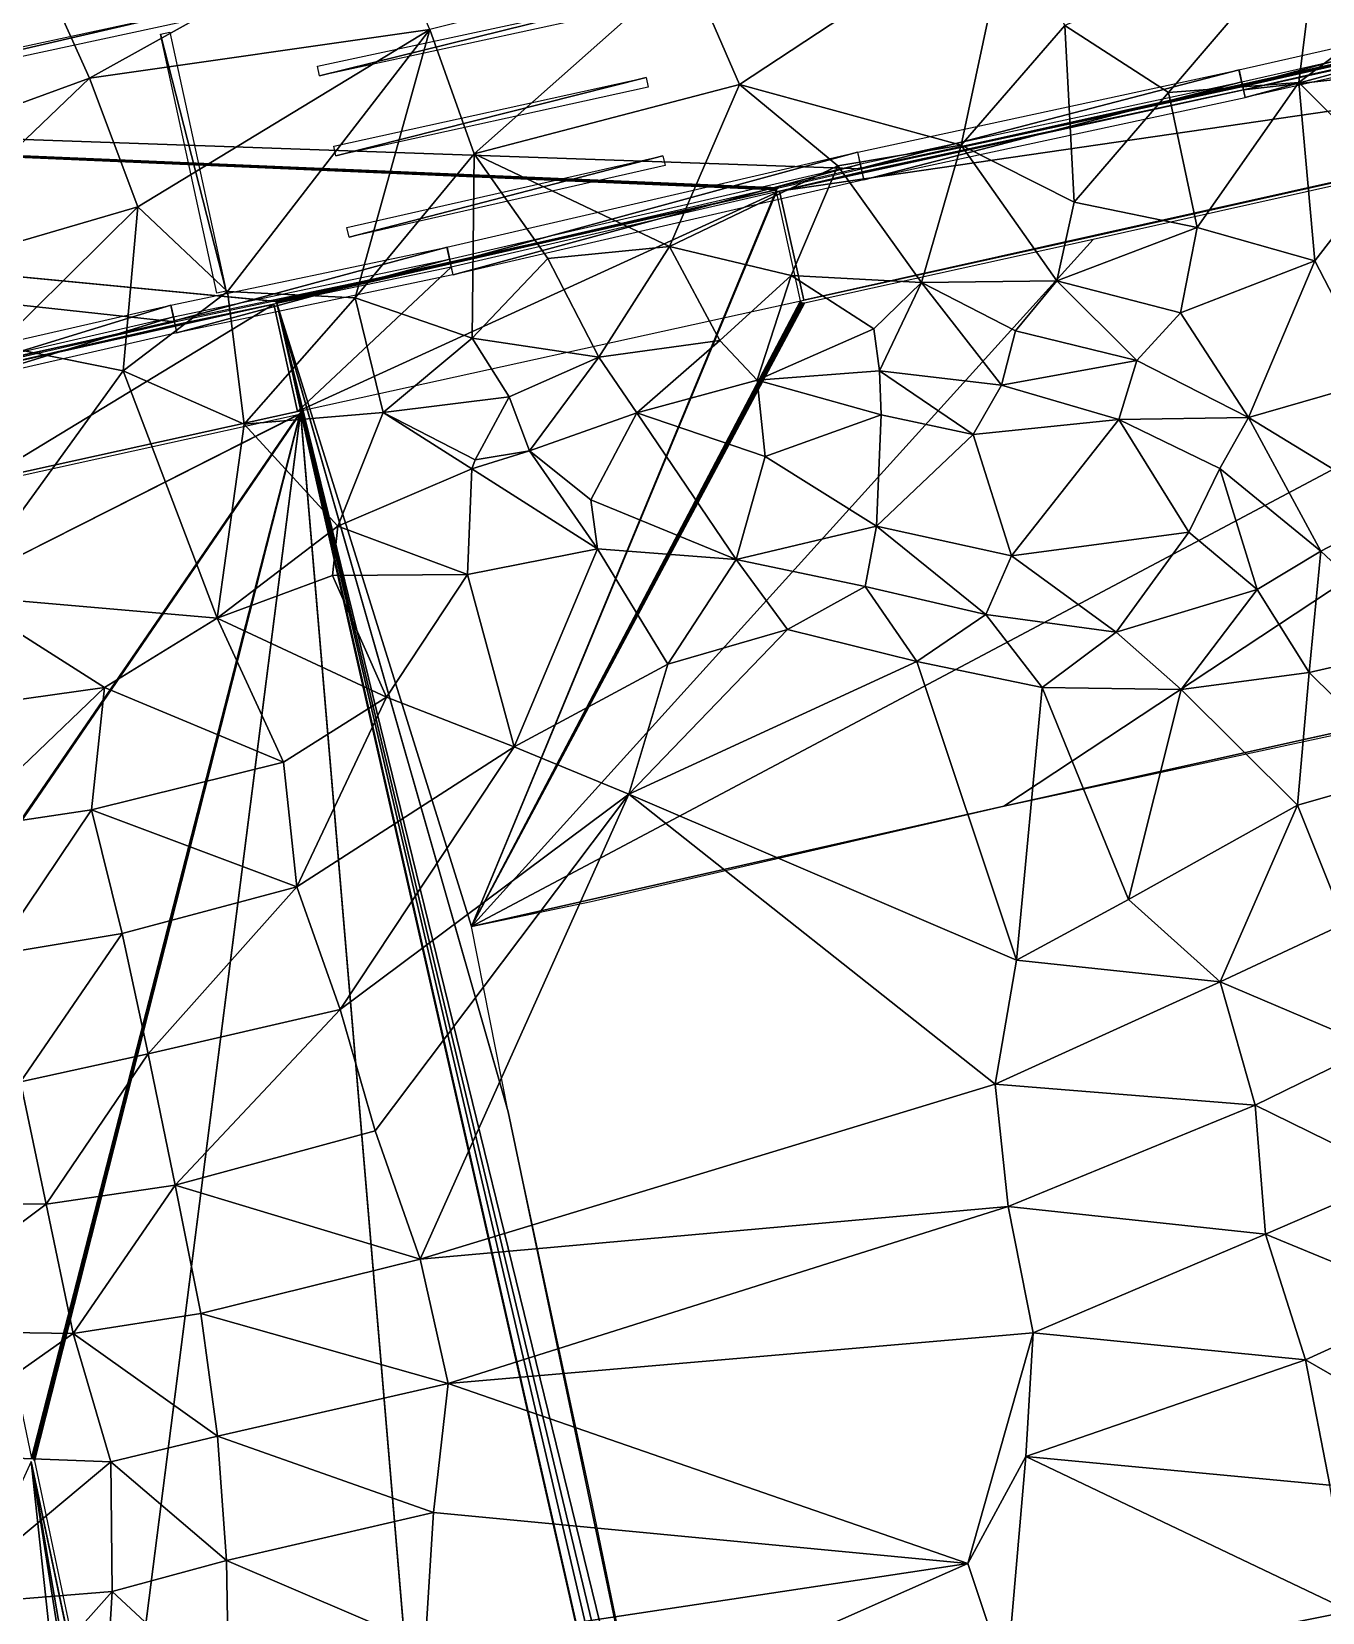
# Model space of a CAD drawing. Header units: metres. Extents: x -113 to 180, y -133 to 86.
# Drawn here: x 62.01 to 77.9, y 13.91 to 33.37 of the extents above; entities that cross this region are included whole.
import ezdxf

# ---------------------------------------------------------------- set-up
doc = ezdxf.new("R2010")
doc.units = ezdxf.units.M
for name, color, linetype, true_color in [('ACERA', 7, 'Continuous', 0xb9b3a6), ('ASFALTO', 7, 'Continuous', 0x4a4b4e), ('BORDILLO', 7, 'Continuous', 0xcfcac0), ('MARCA_VIAL', 7, 'Continuous', 0xe8e6e0), ('PODOTACTIL', 7, 'Continuous', 0xc7bda4), ('TERRENO', 7, 'Continuous', 0x9a9179)]:
    doc.layers.add(name, color=color, linetype=linetype, true_color=true_color)

msp = doc.modelspace()

# ---------------------------------------------------------------- linework, layer by layer
at = {"layer": 'ACERA'}
for points in [[(89.225, 35.364, 72.967), (85.934, 34.687, 73.16), (76.929, 32.656, 73.734)], [(89.225, 35.364, 72.967), (76.929, 32.656, 73.734), (89.4, 34.059, 73.035)], [(85.934, 34.687, 73.16), (81.741, 33.751, 73.442), (76.929, 32.656, 73.734)], [(71.22, 31.409, 73.997), (71.516, 30.067, 74.223), (89.4, 34.059, 73.035)], [(76.929, 32.656, 73.734), (71.22, 31.409, 73.997), (89.4, 34.059, 73.035)], [(71.516, 30.067, 74.223), (75.07, 30.85, 74.004), (89.4, 34.059, 73.035)], [(75.07, 30.85, 73.874), (89.4, 34.059, 72.905), (89.4, 34.059, 73.035)], [(75.07, 30.85, 73.874), (89.4, 34.059, 73.035), (75.07, 30.85, 74.004)], [(81.741, 33.751, 73.312), (76.929, 32.656, 73.604), (76.929, 32.656, 73.734)], [(81.741, 33.751, 73.312), (76.929, 32.656, 73.734), (81.741, 33.751, 73.442)], [(76.929, 32.656, 73.734), (72.235, 31.644, 73.946), (71.22, 31.409, 73.997)], [(76.929, 32.656, 73.604), (72.235, 31.644, 73.816), (72.235, 31.644, 73.946)], [(76.929, 32.656, 73.604), (72.235, 31.644, 73.946), (76.929, 32.656, 73.734)], [(72.235, 31.644, 73.816), (71.22, 31.409, 73.867), (71.22, 31.409, 73.997)], [(72.235, 31.644, 73.816), (71.22, 31.409, 73.997), (72.235, 31.644, 73.946)], [(71.22, 31.409, 73.867), (71.516, 30.067, 74.093), (71.516, 30.067, 74.223)], [(71.22, 31.409, 73.867), (71.516, 30.067, 74.223), (71.22, 31.409, 73.997)], [(71.516, 30.067, 74.093), (75.07, 30.85, 73.874), (75.07, 30.85, 74.004)], [(71.516, 30.067, 74.093), (75.07, 30.85, 74.004), (71.516, 30.067, 74.223)], [(64.993, 30.014, 74.346), (63.78, 29.76, 74.423), (61.107, 29.148, 74.58)], [(61.413, 27.839, 74.637), (64.993, 30.014, 74.346), (61.107, 29.148, 74.58)], [(61.413, 27.839, 74.637), (65.284, 28.693, 74.516), (64.993, 30.014, 74.346)], [(64.993, 30.014, 74.216), (63.78, 29.76, 74.293), (63.78, 29.76, 74.423)], [(64.993, 30.014, 74.216), (63.78, 29.76, 74.423), (64.993, 30.014, 74.346)], [(65.284, 28.693, 74.386), (64.993, 30.014, 74.216), (64.993, 30.014, 74.346)], [(65.284, 28.693, 74.386), (64.993, 30.014, 74.346), (65.284, 28.693, 74.516)], [(63.78, 29.76, 74.293), (61.107, 29.148, 74.45), (61.107, 29.148, 74.58)], [(63.78, 29.76, 74.293), (61.107, 29.148, 74.58), (63.78, 29.76, 74.423)], [(61.413, 27.839, 74.507), (65.284, 28.693, 74.386), (65.284, 28.693, 74.516)], [(61.413, 27.839, 74.507), (65.284, 28.693, 74.516), (61.413, 27.839, 74.637)], [(62.008, 15.765, 74.73), (61.064, 13.699, 74.73), (63.473, 2.128, 74.53)], [(69.346, -19.282, 73.589), (63.023, 10.961, 74.73), (62.008, 15.765, 74.73)], [(68.085, -19.581, 73.69), (69.346, -19.282, 73.589), (62.008, 15.765, 74.73)], [(66.065, -10.069, 74.134), (68.085, -19.581, 73.69), (62.008, 15.765, 74.73)], [(62.008, 15.765, 74.73), (63.473, 2.128, 74.53), (66.065, -10.069, 74.134)], [(63.023, 10.961, 74.6), (62.008, 15.765, 74.6), (62.008, 15.765, 74.73)], [(63.023, 10.961, 74.6), (62.008, 15.765, 74.73), (63.023, 10.961, 74.73)]]:
    msp.add_3dface(points, dxfattribs=at)
at = {"layer": 'ASFALTO'}
for points in [[(100.197, 36.151, 72.159), (34.175, 33.022, 75.879), (34.173, 33.018, 75.879)], [(100.197, 36.151, 72.159), (34.173, 33.018, 75.879), (89.221, 35.404, 72.846)], [(100.197, 36.151, 72.159), (51.745, 34.647, 74.812), (34.175, 33.041, 75.879)], [(100.197, 36.151, 72.159), (34.175, 33.041, 75.879), (34.176, 33.037, 75.879)], [(100.197, 36.151, 72.159), (34.176, 33.03, 75.879), (34.175, 33.026, 75.879)], [(100.197, 36.151, 72.159), (34.175, 33.026, 75.879), (34.175, 33.022, 75.879)], [(100.197, 36.151, 72.159), (34.176, 33.037, 75.879), (34.176, 33.034, 75.879)], [(100.197, 36.151, 72.159), (34.176, 33.034, 75.879), (34.176, 33.03, 75.879)], [(34.173, 33.018, 75.879), (89.217, 35.403, 72.846), (89.221, 35.404, 72.846)], [(34.173, 33.018, 75.879), (88.87, 35.335, 72.876), (89.217, 35.403, 72.846)], [(34.173, 33.018, 75.879), (85.926, 34.726, 73.038), (88.869, 35.335, 72.876)], [(34.173, 33.018, 75.879), (88.869, 35.335, 72.876), (88.87, 35.335, 72.876)], [(34.173, 33.018, 75.879), (72.226, 31.683, 73.823), (85.926, 34.726, 73.038)], [(34.173, 33.018, 75.879), (85.926, 34.726, 73.038), (85.926, 34.726, 73.038)], [(72.226, 31.683, 73.823), (81.732, 33.79, 73.321), (85.926, 34.726, 73.038)], [(67.426, 22.351, 74.212), (73.981, 23.836, 74.212), (89.387, 34.015, 72.917)], [(67.426, 22.351, 74.212), (89.387, 34.015, 72.917), (75.079, 30.811, 73.893)], [(73.981, 23.836, 74.212), (85.624, 26.421, 72.812), (89.387, 34.015, 72.917)], [(72.226, 31.683, 73.823), (76.92, 32.695, 73.612), (81.732, 33.79, 73.321)], [(72.226, 31.683, 73.823), (81.732, 33.79, 73.321), (81.732, 33.79, 73.321)], [(34.173, 33.018, 75.879), (48.234, 26.397, 75.125), (63.771, 29.799, 74.302)], [(34.173, 33.018, 75.879), (63.771, 29.799, 74.302), (64.984, 30.054, 74.223)], [(34.173, 33.018, 75.879), (64.984, 30.054, 74.223), (64.988, 30.054, 74.223)], [(34.173, 33.018, 75.879), (64.988, 30.054, 74.223), (64.992, 30.054, 74.223)], [(34.173, 33.018, 75.879), (64.992, 30.054, 74.223), (64.996, 30.054, 74.223)], [(34.173, 33.018, 75.879), (64.996, 30.054, 74.223), (71.183, 31.423, 73.88)], [(34.173, 33.018, 75.879), (71.183, 31.423, 73.88), (71.185, 31.427, 73.88)], [(34.173, 33.018, 75.879), (71.185, 31.427, 73.88), (71.187, 31.43, 73.879)], [(34.173, 33.018, 75.879), (71.187, 31.43, 73.879), (71.189, 31.433, 73.879)], [(34.173, 33.018, 75.879), (71.189, 31.433, 73.879), (71.191, 31.436, 73.879)], [(34.173, 33.018, 75.879), (71.191, 31.436, 73.879), (71.194, 31.439, 73.878)], [(34.173, 33.018, 75.879), (71.194, 31.439, 73.878), (71.197, 31.441, 73.878)], [(34.173, 33.018, 75.879), (71.197, 31.441, 73.878), (71.2, 31.444, 73.877)], [(34.173, 33.018, 75.879), (71.2, 31.444, 73.877), (71.204, 31.445, 73.877)], [(34.173, 33.018, 75.879), (71.204, 31.445, 73.877), (71.208, 31.447, 73.877)], [(34.173, 33.018, 75.879), (71.208, 31.447, 73.877), (71.211, 31.448, 73.876)], [(34.173, 33.018, 75.879), (71.211, 31.448, 73.876), (72.226, 31.683, 73.823)], [(34.173, 33.018, 75.879), (72.226, 31.683, 73.823), (72.226, 31.683, 73.823)], [(64.996, 30.054, 74.223), (65, 30.054, 74.223), (71.183, 31.423, 73.88)], [(65, 30.054, 74.223), (65.004, 30.053, 74.223), (71.183, 31.423, 73.88)], [(65.004, 30.053, 74.223), (65.007, 30.052, 74.223), (71.183, 31.423, 73.88)], [(65.007, 30.052, 74.223), (65.011, 30.05, 74.223), (71.183, 31.423, 73.88)], [(65.011, 30.05, 74.223), (65.014, 30.048, 74.224), (71.183, 31.423, 73.88)], [(65.014, 30.048, 74.224), (65.017, 30.046, 74.224), (71.183, 31.423, 73.88)], [(65.017, 30.046, 74.224), (65.02, 30.043, 74.224), (71.183, 31.423, 73.88)], [(65.02, 30.043, 74.224), (65.023, 30.04, 74.225), (71.183, 31.423, 73.88)], [(65.023, 30.04, 74.225), (65.025, 30.037, 74.225), (71.183, 31.423, 73.88)], [(65.025, 30.037, 74.225), (65.027, 30.034, 74.225), (71.183, 31.423, 73.88)], [(65.027, 30.034, 74.225), (65.029, 30.03, 74.226), (71.183, 31.423, 73.88)], [(65.029, 30.03, 74.226), (65.031, 30.027, 74.226), (71.183, 31.423, 73.88)], [(65.031, 30.027, 74.226), (67.426, 22.351, 74.212), (71.183, 31.423, 73.88)], [(67.426, 22.351, 74.212), (71.182, 31.419, 73.88), (71.183, 31.423, 73.88)], [(67.426, 22.351, 74.212), (71.181, 31.416, 73.881), (71.182, 31.419, 73.88)], [(67.426, 22.351, 74.212), (71.18, 31.412, 73.881), (71.181, 31.416, 73.881)], [(67.426, 22.351, 74.212), (71.18, 31.408, 73.881), (71.18, 31.412, 73.881)], [(67.426, 22.351, 74.212), (71.181, 31.404, 73.882), (71.18, 31.408, 73.881)], [(67.426, 22.351, 74.212), (71.181, 31.4, 73.882), (71.181, 31.404, 73.882)], [(67.426, 22.351, 74.212), (71.477, 30.058, 74.108), (71.181, 31.4, 73.882)], [(67.426, 22.351, 74.212), (75.079, 30.811, 73.893), (75.079, 30.811, 73.893)], [(67.426, 22.351, 74.212), (75.079, 30.811, 73.893), (71.525, 30.028, 74.117)], [(65.031, 30.027, 74.226), (65.032, 30.023, 74.227), (67.88, 20.069, 74.212)], [(65.031, 30.027, 74.226), (67.88, 20.069, 74.212), (67.426, 22.351, 74.212)], [(65.032, 30.023, 74.227), (65.323, 28.701, 74.397), (75.686, -16.961, 72.997)], [(65.032, 30.023, 74.227), (75.686, -16.961, 72.997), (72.558, -2.192, 74.012)], [(65.032, 30.023, 74.227), (72.558, -2.192, 74.012), (71.301, 3.777, 74.3)], [(65.032, 30.023, 74.227), (71.301, 3.777, 74.3), (70.338, 8.353, 74.212)], [(65.032, 30.023, 74.227), (70.338, 8.353, 74.212), (67.88, 20.069, 74.212)], [(67.426, 22.351, 74.212), (71.478, 30.054, 74.109), (71.477, 30.058, 74.108)], [(67.426, 22.351, 74.212), (71.48, 30.051, 74.11), (71.478, 30.054, 74.109)], [(67.426, 22.351, 74.212), (71.481, 30.047, 74.111), (71.48, 30.051, 74.11)], [(67.426, 22.351, 74.212), (71.483, 30.044, 74.112), (71.481, 30.047, 74.111)], [(67.426, 22.351, 74.212), (71.486, 30.041, 74.113), (71.483, 30.044, 74.112)], [(67.426, 22.351, 74.212), (71.489, 30.038, 74.114), (71.486, 30.041, 74.113)], [(67.426, 22.351, 74.212), (71.491, 30.035, 74.115), (71.489, 30.038, 74.114)], [(67.426, 22.351, 74.212), (71.495, 30.033, 74.116), (71.491, 30.035, 74.115)], [(67.426, 22.351, 74.212), (71.498, 30.031, 74.116), (71.495, 30.033, 74.116)], [(67.426, 22.351, 74.212), (71.502, 30.029, 74.117), (71.498, 30.031, 74.116)], [(67.426, 22.351, 74.212), (71.505, 30.028, 74.117), (71.502, 30.029, 74.117)], [(67.426, 22.351, 74.212), (71.525, 30.028, 74.117), (71.521, 30.027, 74.117)], [(67.426, 22.351, 74.212), (71.509, 30.027, 74.117), (71.505, 30.028, 74.117)], [(67.426, 22.351, 74.212), (71.521, 30.027, 74.117), (71.517, 30.027, 74.117)], [(67.426, 22.351, 74.212), (71.517, 30.027, 74.117), (71.513, 30.027, 74.117)], [(67.426, 22.351, 74.212), (71.513, 30.027, 74.117), (71.509, 30.027, 74.117)], [(48.234, 26.397, 75.125), (61.099, 29.187, 74.459), (63.771, 29.799, 74.302)], [(48.234, 26.397, 75.125), (63.771, 29.799, 74.302), (63.771, 29.799, 74.302)], [(65.303, 28.658, 74.403), (65.3, 28.656, 74.403), (59.901, 25.928, 74.612)], [(65.303, 28.658, 74.403), (59.901, 25.928, 74.612), (60.733, 21.993, 74.612)], [(65.3, 28.656, 74.403), (65.296, 28.655, 74.403), (59.901, 25.928, 74.612)], [(65.296, 28.655, 74.403), (65.292, 28.654, 74.404), (59.901, 25.928, 74.612)], [(65.292, 28.654, 74.404), (61.435, 27.803, 74.521), (59.901, 25.928, 74.612)], [(65.318, 28.671, 74.401), (60.729, 21.966, 74.612), (60.727, 21.962, 74.612)], [(65.318, 28.671, 74.401), (60.727, 21.962, 74.612), (62.011, 15.805, 74.612)], [(65.318, 28.671, 74.401), (60.731, 21.969, 74.612), (60.729, 21.966, 74.612)], [(65.318, 28.671, 74.401), (60.732, 21.973, 74.612), (60.731, 21.969, 74.612)], [(65.318, 28.671, 74.401), (60.733, 21.977, 74.612), (60.732, 21.973, 74.612)], [(65.318, 28.671, 74.401), (65.315, 28.668, 74.402), (60.733, 21.993, 74.612)], [(65.318, 28.671, 74.401), (60.733, 21.993, 74.612), (60.733, 21.989, 74.612)], [(65.318, 28.671, 74.401), (60.733, 21.989, 74.612), (60.734, 21.985, 74.612)], [(65.318, 28.671, 74.401), (60.734, 21.981, 74.612), (60.733, 21.977, 74.612)], [(65.315, 28.668, 74.402), (65.313, 28.665, 74.402), (60.733, 21.993, 74.612)], [(65.313, 28.665, 74.402), (65.31, 28.662, 74.403), (60.733, 21.993, 74.612)], [(65.31, 28.662, 74.403), (65.307, 28.66, 74.403), (60.733, 21.993, 74.612)], [(65.307, 28.66, 74.403), (65.303, 28.658, 74.403), (60.733, 21.993, 74.612)], [(65.318, 28.671, 74.401), (60.734, 21.985, 74.612), (60.734, 21.981, 74.612)], [(65.322, 28.682, 74.4), (65.321, 28.678, 74.4), (62.011, 15.805, 74.612)], [(65.322, 28.682, 74.4), (62.011, 15.805, 74.612), (62.015, 15.805, 74.612)], [(65.321, 28.678, 74.4), (65.32, 28.675, 74.401), (62.011, 15.805, 74.612)], [(65.32, 28.675, 74.401), (65.318, 28.671, 74.401), (62.011, 15.805, 74.612)], [(65.322, 28.682, 74.4), (62.015, 15.805, 74.612), (62.019, 15.804, 74.612)], [(65.322, 28.682, 74.4), (62.019, 15.804, 74.612), (62.023, 15.803, 74.612)], [(65.322, 28.682, 74.4), (62.023, 15.803, 74.612), (62.026, 15.801, 74.612)], [(65.322, 28.682, 74.4), (62.026, 15.801, 74.612), (62.03, 15.799, 74.612)], [(65.322, 28.682, 74.4), (62.03, 15.799, 74.612), (62.033, 15.797, 74.612)], [(65.322, 28.682, 74.4), (62.033, 15.797, 74.612), (62.036, 15.794, 74.612)], [(65.322, 28.682, 74.4), (62.036, 15.794, 74.612), (62.039, 15.791, 74.612)], [(65.322, 28.682, 74.4), (62.039, 15.791, 74.612), (62.041, 15.788, 74.612)], [(65.322, 28.682, 74.4), (62.041, 15.788, 74.612), (62.043, 15.785, 74.612)], [(65.322, 28.682, 74.4), (62.043, 15.785, 74.612), (62.045, 15.781, 74.612)], [(65.322, 28.682, 74.4), (62.045, 15.781, 74.612), (62.046, 15.778, 74.612)], [(65.322, 28.682, 74.4), (62.046, 15.778, 74.612), (62.047, 15.774, 74.612)], [(65.322, 28.682, 74.4), (62.047, 15.774, 74.612), (63.063, 10.969, 74.612)], [(65.323, 28.686, 74.399), (65.322, 28.682, 74.4), (63.063, 10.969, 74.612)], [(65.323, 28.686, 74.399), (63.063, 10.969, 74.612), (63.063, 10.969, 74.612)], [(65.323, 28.686, 74.399), (63.063, 10.969, 74.612), (69.386, -19.274, 73.468)], [(65.323, 28.701, 74.397), (65.324, 28.697, 74.398), (75.686, -16.961, 72.997)], [(65.324, 28.69, 74.399), (65.323, 28.686, 74.399), (69.386, -19.274, 73.468)], [(65.324, 28.697, 74.398), (65.324, 28.694, 74.398), (69.386, -19.274, 73.468)], [(65.324, 28.697, 74.398), (69.386, -19.274, 73.468), (69.386, -19.278, 73.468)], [(65.324, 28.697, 74.398), (69.386, -19.278, 73.468), (75.686, -16.961, 72.997)], [(65.324, 28.694, 74.398), (65.324, 28.69, 74.399), (69.386, -19.274, 73.468)], [(73.981, 23.836, 74.212), (83.499, 25.947, 72.812), (85.624, 26.421, 72.812)], [(73.981, 23.836, 74.212), (78.66, 24.846, 73.869), (83.499, 25.947, 72.812)], [(67.426, 22.351, 74.212), (68.902, 22.66, 74.212), (73.981, 23.836, 74.212)], [(70.338, 8.353, 74.212), (68.892, 15.348, 74.212), (67.88, 20.069, 74.212)], [(62.467, 6.711, 74.435), (60.642, 15.473, 74.612), (53.582, 13.906, 74.617)], [(62.467, 6.711, 74.435), (61.024, 13.691, 74.612), (60.642, 15.473, 74.612)]]:
    msp.add_3dface(points, dxfattribs=at)
at = {"layer": 'BORDILLO'}
for points in [[(76.919, 32.705, 73.739), (76.874, 32.9, 73.719), (81.686, 33.995, 73.436)], [(76.919, 32.705, 73.739), (81.686, 33.995, 73.436), (81.73, 33.8, 73.449)], [(76.951, 32.559, 73.756), (76.907, 32.754, 73.734), (81.718, 33.849, 73.445)], [(76.951, 32.559, 73.756), (81.718, 33.849, 73.445), (81.763, 33.653, 73.458)], [(72.223, 31.692, 73.949), (72.181, 31.888, 73.94), (76.875, 32.9, 73.719)], [(72.223, 31.692, 73.949), (76.875, 32.9, 73.719), (76.918, 32.705, 73.739)], [(72.256, 31.546, 73.968), (72.214, 31.742, 73.943), (76.908, 32.754, 73.734)], [(72.256, 31.546, 73.968), (76.908, 32.754, 73.734), (76.95, 32.558, 73.756)], [(67.169, 30.522, 74.267), (67.124, 30.716, 74.251), (72.18, 31.888, 73.94)], [(67.201, 30.375, 74.279), (67.156, 30.57, 74.263), (72.212, 31.741, 73.943)], [(67.169, 30.522, 74.267), (72.18, 31.888, 73.94), (72.225, 31.693, 73.949)], [(67.201, 30.375, 74.279), (72.212, 31.741, 73.943), (72.257, 31.546, 73.968)], [(63.768, 29.809, 74.43), (63.727, 30.005, 74.415), (67.126, 30.717, 74.251)], [(63.8, 29.662, 74.442), (63.759, 29.858, 74.426), (67.158, 30.57, 74.263)], [(63.768, 29.809, 74.43), (67.126, 30.717, 74.251), (67.167, 30.521, 74.267)], [(63.8, 29.662, 74.442), (67.158, 30.57, 74.263), (67.199, 30.375, 74.279)], [(61.094, 29.196, 74.586), (61.05, 29.391, 74.572), (63.725, 30.004, 74.416)], [(61.094, 29.196, 74.586), (63.725, 30.004, 74.416), (63.77, 29.809, 74.429)], [(61.13, 29.051, 74.597), (61.085, 29.246, 74.582), (63.757, 29.858, 74.426)], [(61.13, 29.051, 74.597), (63.757, 29.858, 74.426), (63.802, 29.663, 74.441)]]:
    msp.add_3dface(points, dxfattribs=at)
at = {"layer": 'MARCA_VIAL'}
for points in [[(65.557, 32.829, 74.091), (65.532, 32.946, 74.09), (69.395, 33.781, 73.868)], [(65.557, 32.829, 74.091), (69.395, 33.781, 73.868), (69.421, 33.663, 73.869)], [(56.496, 31.902, 74.534), (56.471, 32.019, 74.531), (63.838, 33.604, 74.154)], [(56.496, 31.902, 74.534), (63.838, 33.604, 74.154), (63.863, 33.487, 74.155)], [(63.599, 33.34, 74.17), (63.716, 33.365, 74.164), (64.409, 30.177, 74.221)], [(63.599, 33.34, 74.17), (64.409, 30.177, 74.221), (64.292, 30.152, 74.233)], [(65.758, 31.843, 74.116), (65.732, 31.96, 74.112), (69.576, 32.806, 73.881)], [(65.758, 31.843, 74.116), (69.576, 32.806, 73.881), (69.602, 32.689, 73.883)], [(69.784, 31.842, 73.93), (65.922, 30.842, 74.176), (65.895, 30.959, 74.169)], [(69.784, 31.842, 73.93), (69.81, 31.725, 73.939), (65.922, 30.842, 74.176)], [(58.587, 14.675, 74.62), (58.704, 14.7, 74.62), (66.353, -21.399, 73.666)], [(58.587, 14.675, 74.62), (66.353, -21.399, 73.666), (66.235, -21.424, 73.675)]]:
    msp.add_3dface(points, dxfattribs=at)
at = {"layer": 'PODOTACTIL'}
for points in [[(65.284, 28.693, 74.531), (71.516, 30.067, 74.238), (71.22, 31.409, 74.012)], [(71.22, 31.409, 74.012), (67.179, 30.473, 74.276), (65.284, 28.693, 74.531)], [(67.179, 30.473, 74.276), (64.993, 30.014, 74.361), (65.284, 28.693, 74.531)]]:
    msp.add_3dface(points, dxfattribs=at)
at = {"layer": 'TERRENO'}
for points in [[(70.084, 34.198, 73.8), (70.727, 32.719, 73.8), (74.085, 34.935, 73.6)], [(70.727, 32.719, 73.8), (73.453, 31.972, 73.8), (74.085, 34.935, 73.6)], [(74.085, 34.935, 73.6), (73.453, 31.972, 73.8), (74.73, 33.447, 73.6)], [(62.726, 32.797, 74.2), (66.303, 34.79, 74), (62.071, 34.26, 74.2)], [(62.726, 32.797, 74.2), (66.913, 33.397, 74), (66.303, 34.79, 74)], [(77.865, 34.799, 73.4), (74.73, 33.447, 73.6), (76.006, 32.62, 73.6)], [(77.61, 32.747, 73.6), (77.865, 34.799, 73.4), (76.006, 32.62, 73.6)], [(77.61, 32.747, 73.6), (78.419, 33.354, 73.4), (77.865, 34.799, 73.4)], [(78.419, 33.354, 73.4), (79.917, 33.447, 73.4), (77.865, 34.799, 73.4)], [(57.912, 34.346, 74.4), (58.289, 32.79, 74.4), (62.071, 34.26, 74.2)], [(58.289, 32.79, 74.4), (59.12, 31.48, 74.4), (62.071, 34.26, 74.2)], [(59.12, 31.48, 74.4), (62.726, 32.797, 74.2), (62.071, 34.26, 74.2)], [(70.084, 34.198, 73.8), (66.913, 33.397, 74), (67.459, 31.865, 74)], [(70.727, 32.719, 73.8), (70.084, 34.198, 73.8), (67.459, 31.865, 74)], [(66.913, 33.397, 74), (62.726, 32.797, 74.2), (63.322, 31.214, 74.2)], [(64.425, 30.171, 74.2), (66.913, 33.397, 74), (63.322, 31.214, 74.2)], [(66.913, 33.397, 74), (64.425, 30.171, 74.2), (65.995, 30.095, 74.2)], [(67.459, 31.865, 74), (66.913, 33.397, 74), (65.995, 30.095, 74.2)], [(73.453, 31.972, 73.8), (74.845, 31.27, 73.8), (74.73, 33.447, 73.6)], [(74.73, 33.447, 73.6), (74.845, 31.27, 73.8), (76.006, 32.62, 73.6)], [(78.419, 33.354, 73.4), (77.61, 32.747, 73.6), (78.676, 31.673, 73.6)], [(60.078, 30.265, 74.4), (62.726, 32.797, 74.2), (59.12, 31.48, 74.4)], [(62.726, 32.797, 74.2), (60.078, 30.265, 74.4), (63.322, 31.214, 74.2)], [(69.864, 30.725, 74), (70.727, 32.719, 73.8), (67.459, 31.865, 74)], [(71.938, 31.721, 73.8), (70.727, 32.719, 73.8), (69.864, 30.725, 74)], [(70.727, 32.719, 73.8), (71.938, 31.721, 73.8), (73.453, 31.972, 73.8)], [(76.358, 30.96, 73.8), (77.61, 32.747, 73.6), (76.006, 32.62, 73.6)], [(76.358, 30.96, 73.8), (77.808, 30.549, 73.8), (77.61, 32.747, 73.6)], [(77.61, 32.747, 73.6), (77.808, 30.549, 73.8), (78.676, 31.673, 73.6)], [(74.845, 31.27, 73.8), (76.358, 30.96, 73.8), (76.006, 32.62, 73.6)], [(71.938, 31.721, 73.8), (72.965, 30.283, 74), (73.453, 31.972, 73.8)], [(73.453, 31.972, 73.8), (72.965, 30.283, 74), (74.631, 30.303, 74)], [(74.845, 31.27, 73.8), (73.453, 31.972, 73.8), (74.631, 30.303, 74)], [(67.437, 29.598, 74.2), (67.459, 31.865, 74), (65.995, 30.095, 74.2)], [(68.366, 30.577, 74), (67.459, 31.865, 74), (67.437, 29.598, 74.2)], [(68.366, 30.577, 74), (69.864, 30.725, 74), (67.459, 31.865, 74)], [(71.938, 31.721, 73.8), (69.864, 30.725, 74), (71.363, 30.369, 74)], [(72.965, 30.283, 74), (71.938, 31.721, 73.8), (71.363, 30.369, 74)], [(77.808, 30.549, 73.8), (78.571, 29.075, 73.8), (78.676, 31.673, 73.6)], [(60.078, 30.265, 74.4), (61.594, 29.508, 74.4), (63.322, 31.214, 74.2)], [(61.594, 29.508, 74.4), (63.138, 29.195, 74.4), (63.322, 31.214, 74.2)], [(63.138, 29.195, 74.4), (64.425, 30.171, 74.2), (63.322, 31.214, 74.2)], [(76.358, 30.96, 73.8), (74.845, 31.27, 73.8), (74.631, 30.303, 74)], [(76.154, 29.909, 74), (76.358, 30.96, 73.8), (74.631, 30.303, 74)], [(77.808, 30.549, 73.8), (76.358, 30.96, 73.8), (76.154, 29.909, 74)], [(68.996, 29.365, 74.2), (68.366, 30.577, 74), (67.437, 29.598, 74.2)], [(69.864, 30.725, 74), (68.366, 30.577, 74), (68.996, 29.365, 74.2)], [(70.486, 29.567, 74.2), (69.864, 30.725, 74), (68.996, 29.365, 74.2)], [(69.864, 30.725, 74), (70.486, 29.567, 74.2), (71.363, 30.369, 74)], [(70.486, 29.567, 74.2), (70.945, 29.079, 74.4), (71.363, 30.369, 74)], [(70.945, 29.079, 74.4), (72.38, 29.713, 74.2), (71.363, 30.369, 74)], [(72.38, 29.713, 74.2), (72.965, 30.283, 74), (71.363, 30.369, 74)], [(77.808, 30.549, 73.8), (76.154, 29.909, 74), (76.992, 28.619, 74)], [(78.571, 29.075, 73.8), (77.808, 30.549, 73.8), (76.992, 28.619, 74)], [(64.425, 30.171, 74.2), (63.138, 29.195, 74.4), (64.63, 28.537, 74.4)], [(64.425, 30.171, 74.2), (64.63, 28.537, 74.4), (65.995, 30.095, 74.2)], [(72.449, 29.195, 74.4), (72.965, 30.283, 74), (72.38, 29.713, 74.2)], [(72.965, 30.283, 74), (72.449, 29.195, 74.4), (73.952, 29.019, 74.4)], [(72.965, 30.283, 74), (74.124, 29.686, 74.2), (74.631, 30.303, 74)], [(74.124, 29.686, 74.2), (72.965, 30.283, 74), (73.952, 29.019, 74.4)], [(74.124, 29.686, 74.2), (75.617, 29.321, 74.2), (74.631, 30.303, 74)], [(75.617, 29.321, 74.2), (76.154, 29.909, 74), (74.631, 30.303, 74)], [(64.63, 28.537, 74.4), (66.342, 28.681, 74.4), (65.995, 30.095, 74.2)], [(66.342, 28.681, 74.4), (67.437, 29.598, 74.2), (65.995, 30.095, 74.2)], [(76.154, 29.909, 74), (75.617, 29.321, 74.2), (76.992, 28.619, 74)], [(66.342, 28.681, 74.4), (67.89, 28.874, 74.4), (67.437, 29.598, 74.2)], [(67.89, 28.874, 74.4), (68.996, 29.365, 74.2), (67.437, 29.598, 74.2)], [(70.945, 29.079, 74.4), (72.449, 29.195, 74.4), (72.38, 29.713, 74.2)], [(75.617, 29.321, 74.2), (74.124, 29.686, 74.2), (73.952, 29.019, 74.4)], [(61.132, 26.426, 74.6), (63.138, 29.195, 74.4), (61.594, 29.508, 74.4)], [(69.464, 28.676, 74.4), (70.486, 29.567, 74.2), (68.996, 29.365, 74.2)], [(70.486, 29.567, 74.2), (69.464, 28.676, 74.4), (70.945, 29.079, 74.4)], [(67.89, 28.874, 74.4), (68.143, 28.209, 74.8), (68.996, 29.365, 74.2)], [(68.143, 28.209, 74.8), (69.464, 28.676, 74.4), (68.996, 29.365, 74.2)], [(75.617, 29.321, 74.2), (73.952, 29.019, 74.4), (75.396, 28.595, 74.4)], [(76.992, 28.619, 74), (75.617, 29.321, 74.2), (75.396, 28.595, 74.4)], [(63.138, 29.195, 74.4), (61.132, 26.426, 74.6), (64.298, 26.149, 74.4)], [(64.63, 28.537, 74.4), (63.138, 29.195, 74.4), (64.298, 26.149, 74.4)], [(70.945, 29.079, 74.4), (69.464, 28.676, 74.4), (71.04, 28.139, 74.6)], [(72.449, 29.195, 74.4), (70.945, 29.079, 74.4), (72.47, 28.654, 74.6)], [(70.945, 29.079, 74.4), (71.04, 28.139, 74.6), (72.47, 28.654, 74.6)], [(72.449, 29.195, 74.4), (73.603, 28.41, 74.6), (73.952, 29.019, 74.4)], [(73.603, 28.41, 74.6), (72.449, 29.195, 74.4), (72.47, 28.654, 74.6)], [(73.952, 29.019, 74.4), (73.603, 28.41, 74.6), (75.396, 28.595, 74.4)], [(78.854, 27.483, 73.8), (78.571, 29.075, 73.8), (76.992, 28.619, 74)], [(67.89, 28.874, 74.4), (66.342, 28.681, 74.4), (67.472, 28.099, 74.6)], [(68.143, 28.209, 74.8), (67.89, 28.874, 74.4), (67.472, 28.099, 74.6)], [(65.784, 27.284, 74.6), (66.342, 28.681, 74.4), (64.63, 28.537, 74.4)], [(67.432, 27.987, 74.6), (66.342, 28.681, 74.4), (65.784, 27.284, 74.6)], [(66.342, 28.681, 74.4), (67.432, 27.987, 74.6), (67.472, 28.099, 74.6)], [(69.464, 28.676, 74.4), (68.143, 28.209, 74.8), (68.895, 27.607, 74.6)], [(70.684, 26.872, 74.4), (69.464, 28.676, 74.4), (68.895, 27.607, 74.6)], [(71.04, 28.139, 74.6), (69.464, 28.676, 74.4), (70.684, 26.872, 74.4)], [(71.04, 28.139, 74.6), (72.413, 27.282, 74.6), (72.47, 28.654, 74.6)], [(72.413, 27.282, 74.6), (73.603, 28.41, 74.6), (72.47, 28.654, 74.6)], [(76.639, 27.992, 74.2), (76.992, 28.619, 74), (75.396, 28.595, 74.4)], [(76.639, 27.992, 74.2), (77.882, 26.976, 74), (76.992, 28.619, 74)], [(77.882, 26.976, 74), (78.854, 27.483, 73.8), (76.992, 28.619, 74)], [(65.784, 27.284, 74.6), (64.63, 28.537, 74.4), (64.298, 26.149, 74.4)], [(73.603, 28.41, 74.6), (74.073, 26.919, 74.6), (75.396, 28.595, 74.4)], [(74.073, 26.919, 74.6), (76.257, 27.208, 74.4), (75.396, 28.595, 74.4)], [(76.257, 27.208, 74.4), (76.639, 27.992, 74.2), (75.396, 28.595, 74.4)], [(73.603, 28.41, 74.6), (72.413, 27.282, 74.6), (74.073, 26.919, 74.6)], [(67.432, 27.987, 74.6), (68.143, 28.209, 74.8), (67.472, 28.099, 74.6)], [(68.978, 27.002, 74.4), (68.143, 28.209, 74.8), (67.432, 27.987, 74.6)], [(68.143, 28.209, 74.8), (68.978, 27.002, 74.4), (68.895, 27.607, 74.6)], [(71.04, 28.139, 74.6), (70.684, 26.872, 74.4), (72.413, 27.282, 74.6)], [(67.432, 27.987, 74.6), (65.784, 27.284, 74.6), (67.378, 26.689, 74.4)], [(68.978, 27.002, 74.4), (67.432, 27.987, 74.6), (67.378, 26.689, 74.4)], [(76.639, 27.992, 74.2), (76.257, 27.208, 74.4), (77.098, 26.502, 74.2)], [(76.639, 27.992, 74.2), (77.098, 26.502, 74.2), (77.882, 26.976, 74)], [(68.978, 27.002, 74.4), (70.684, 26.872, 74.4), (68.895, 27.607, 74.6)], [(78.854, 27.483, 73.8), (77.882, 26.976, 74), (79.138, 25.802, 73.8)], [(65.718, 26.675, 74.4), (65.784, 27.284, 74.6), (64.298, 26.149, 74.4)], [(65.784, 27.284, 74.6), (65.718, 26.675, 74.4), (67.378, 26.689, 74.4)], [(70.684, 26.872, 74.4), (72.273, 26.539, 74.4), (72.413, 27.282, 74.6)], [(72.273, 26.539, 74.4), (73.76, 26.196, 74.4), (72.413, 27.282, 74.6)], [(72.413, 27.282, 74.6), (73.76, 26.196, 74.4), (74.073, 26.919, 74.6)], [(76.257, 27.208, 74.4), (74.073, 26.919, 74.6), (75.364, 25.976, 74.4)], [(76.257, 27.208, 74.4), (75.364, 25.976, 74.4), (77.098, 26.502, 74.2)], [(68.978, 27.002, 74.4), (67.378, 26.689, 74.4), (67.951, 24.567, 74.2)], [(69.844, 25.583, 74.2), (68.978, 27.002, 74.4), (67.951, 24.567, 74.2)], [(70.684, 26.872, 74.4), (68.978, 27.002, 74.4), (69.844, 25.583, 74.2)], [(71.318, 26.008, 74.2), (70.684, 26.872, 74.4), (69.844, 25.583, 74.2)], [(72.273, 26.539, 74.4), (70.684, 26.872, 74.4), (71.318, 26.008, 74.2)], [(74.073, 26.919, 74.6), (73.76, 26.196, 74.4), (75.364, 25.976, 74.4)], [(77.098, 26.502, 74.2), (77.739, 25.48, 74), (77.882, 26.976, 74)], [(77.882, 26.976, 74), (77.739, 25.48, 74), (79.138, 25.802, 73.8)], [(66.381, 25.178, 74.2), (65.718, 26.675, 74.4), (64.298, 26.149, 74.4)], [(65.718, 26.675, 74.4), (66.381, 25.178, 74.2), (67.378, 26.689, 74.4)], [(67.378, 26.689, 74.4), (66.381, 25.178, 74.2), (67.951, 24.567, 74.2)], [(72.273, 26.539, 74.4), (71.318, 26.008, 74.2), (72.91, 25.615, 74.2)], [(73.76, 26.196, 74.4), (72.273, 26.539, 74.4), (72.91, 25.615, 74.2)], [(77.098, 26.502, 74.2), (75.364, 25.976, 74.4), (76.161, 25.273, 74.2)], [(77.739, 25.48, 74), (77.098, 26.502, 74.2), (76.161, 25.273, 74.2)], [(61.132, 26.426, 74.6), (60.344, 24.934, 74.6), (62.909, 25.295, 74.4)], [(61.132, 26.426, 74.6), (62.909, 25.295, 74.4), (64.298, 26.149, 74.4)], [(62.909, 25.295, 74.4), (65.113, 24.375, 74.2), (64.298, 26.149, 74.4)], [(65.113, 24.375, 74.2), (66.381, 25.178, 74.2), (64.298, 26.149, 74.4)], [(74.45, 25.297, 74.2), (73.76, 26.196, 74.4), (72.91, 25.615, 74.2)], [(75.364, 25.976, 74.4), (73.76, 26.196, 74.4), (74.45, 25.297, 74.2)], [(71.318, 26.008, 74.2), (69.364, 23.983, 74.2), (72.91, 25.615, 74.2)], [(71.318, 26.008, 74.2), (69.844, 25.583, 74.2), (69.364, 23.983, 74.2)], [(75.364, 25.976, 74.4), (74.45, 25.297, 74.2), (76.161, 25.273, 74.2)], [(77.739, 25.48, 74), (78.989, 24.247, 73.8), (79.138, 25.802, 73.8)], [(69.364, 23.983, 74.2), (69.844, 25.583, 74.2), (67.951, 24.567, 74.2)], [(69.364, 23.983, 74.2), (74.135, 21.94, 74.2), (72.91, 25.615, 74.2)], [(74.135, 21.94, 74.2), (74.45, 25.297, 74.2), (72.91, 25.615, 74.2)], [(77.594, 23.848, 74), (77.739, 25.48, 74), (76.161, 25.273, 74.2)], [(77.594, 23.848, 74), (78.989, 24.247, 73.8), (77.739, 25.48, 74)], [(60.344, 24.934, 74.6), (61.076, 23.54, 74.6), (62.909, 25.295, 74.4)], [(61.076, 23.54, 74.6), (62.749, 23.789, 74.4), (62.909, 25.295, 74.4)], [(62.909, 25.295, 74.4), (62.749, 23.789, 74.4), (65.113, 24.375, 74.2)], [(66.381, 25.178, 74.2), (65.113, 24.375, 74.2), (65.276, 22.843, 74.2)], [(66.381, 25.178, 74.2), (65.276, 22.843, 74.2), (67.951, 24.567, 74.2)], [(75.512, 22.685, 74.2), (74.45, 25.297, 74.2), (74.135, 21.94, 74.2)], [(74.45, 25.297, 74.2), (75.512, 22.685, 74.2), (76.161, 25.273, 74.2)], [(75.512, 22.685, 74.2), (77.594, 23.848, 74), (76.161, 25.273, 74.2)], [(65.276, 22.843, 74.2), (65.809, 21.329, 74.2), (67.951, 24.567, 74.2)], [(65.809, 21.329, 74.2), (69.364, 23.983, 74.2), (67.951, 24.567, 74.2)], [(65.113, 24.375, 74.2), (62.749, 23.789, 74.4), (65.276, 22.843, 74.2)], [(78.177, 22.389, 74), (78.989, 24.247, 73.8), (77.594, 23.848, 74)], [(65.809, 21.329, 74.2), (66.243, 19.838, 74.2), (69.364, 23.983, 74.2)], [(69.364, 23.983, 74.2), (66.243, 19.838, 74.2), (66.794, 18.256, 74.2)], [(73.871, 20.412, 74.2), (69.364, 23.983, 74.2), (66.794, 18.256, 74.2)], [(74.135, 21.94, 74.2), (69.364, 23.983, 74.2), (73.871, 20.412, 74.2)], [(61.076, 23.54, 74.6), (61.548, 22.005, 74.6), (62.749, 23.789, 74.4)], [(62.749, 23.789, 74.4), (61.548, 22.005, 74.6), (63.129, 22.267, 74.4)], [(62.749, 23.789, 74.4), (63.129, 22.267, 74.4), (65.276, 22.843, 74.2)], [(77.594, 23.848, 74), (75.512, 22.685, 74.2), (76.641, 21.672, 74.2)], [(78.177, 22.389, 74), (77.594, 23.848, 74), (76.641, 21.672, 74.2)], [(63.129, 22.267, 74.4), (63.447, 20.786, 74.4), (65.276, 22.843, 74.2)], [(63.447, 20.786, 74.4), (65.809, 21.329, 74.2), (65.276, 22.843, 74.2)], [(76.641, 21.672, 74.2), (75.512, 22.685, 74.2), (74.135, 21.94, 74.2)], [(78.177, 22.389, 74), (76.641, 21.672, 74.2), (78.535, 20.866, 74)], [(61.548, 22.005, 74.6), (61.878, 20.441, 74.6), (63.129, 22.267, 74.4)], [(61.878, 20.441, 74.6), (63.447, 20.786, 74.4), (63.129, 22.267, 74.4)], [(76.641, 21.672, 74.2), (74.135, 21.94, 74.2), (73.871, 20.412, 74.2)], [(77.073, 20.152, 74.2), (76.641, 21.672, 74.2), (73.871, 20.412, 74.2)], [(76.641, 21.672, 74.2), (77.073, 20.152, 74.2), (78.535, 20.866, 74)], [(63.447, 20.786, 74.4), (63.78, 19.167, 74.4), (65.809, 21.329, 74.2)], [(63.78, 19.167, 74.4), (66.243, 19.838, 74.2), (65.809, 21.329, 74.2)], [(77.073, 20.152, 74.2), (78.853, 19.277, 74), (78.535, 20.866, 74)], [(61.878, 20.441, 74.6), (62.193, 18.935, 74.6), (63.447, 20.786, 74.4)], [(62.193, 18.935, 74.6), (63.78, 19.167, 74.4), (63.447, 20.786, 74.4)], [(62.193, 18.935, 74.6), (61.878, 20.441, 74.6), (59.767, 18.963, 74.6)], [(74.033, 18.905, 74.2), (73.871, 20.412, 74.2), (66.794, 18.256, 74.2)], [(74.033, 18.905, 74.2), (77.073, 20.152, 74.2), (73.871, 20.412, 74.2)], [(77.2, 18.564, 74.2), (77.073, 20.152, 74.2), (74.033, 18.905, 74.2)], [(77.073, 20.152, 74.2), (77.2, 18.564, 74.2), (78.853, 19.277, 74)], [(66.243, 19.838, 74.2), (63.78, 19.167, 74.4), (66.794, 18.256, 74.2)], [(77.2, 18.564, 74.2), (79.239, 17.722, 74), (78.853, 19.277, 74)], [(63.78, 19.167, 74.4), (62.193, 18.935, 74.6), (62.523, 17.342, 74.6)], [(63.78, 19.167, 74.4), (62.523, 17.342, 74.6), (64.097, 17.588, 74.4)], [(63.78, 19.167, 74.4), (64.097, 17.588, 74.4), (66.794, 18.256, 74.2)], [(60.118, 17.378, 74.6), (62.193, 18.935, 74.6), (59.767, 18.963, 74.6)], [(62.193, 18.935, 74.6), (60.118, 17.378, 74.6), (62.523, 17.342, 74.6)], [(67.139, 16.726, 74.2), (74.033, 18.905, 74.2), (66.794, 18.256, 74.2)], [(67.139, 16.726, 74.2), (74.342, 17.348, 74.2), (74.033, 18.905, 74.2)], [(74.342, 17.348, 74.2), (77.2, 18.564, 74.2), (74.033, 18.905, 74.2)], [(77.693, 17.016, 74.2), (77.2, 18.564, 74.2), (74.342, 17.348, 74.2)], [(77.693, 17.016, 74.2), (79.239, 17.722, 74), (77.2, 18.564, 74.2)], [(64.097, 17.588, 74.4), (67.139, 16.726, 74.2), (66.794, 18.256, 74.2)], [(77.693, 17.016, 74.2), (79.667, 15.882, 74), (79.239, 17.722, 74)], [(62.523, 17.342, 74.6), (64.301, 16.079, 74.4), (64.097, 17.588, 74.4)], [(64.301, 16.079, 74.4), (67.139, 16.726, 74.2), (64.097, 17.588, 74.4)], [(60.118, 17.378, 74.6), (60.423, 15.858, 74.6), (62.523, 17.342, 74.6)], [(62.523, 17.342, 74.6), (60.423, 15.858, 74.6), (62.987, 15.762, 74.6)], [(64.301, 16.079, 74.4), (62.523, 17.342, 74.6), (62.987, 15.762, 74.6)], [(74.342, 17.348, 74.2), (67.139, 16.726, 74.2), (73.536, 14.508, 74.2)], [(74.252, 15.829, 74.2), (74.342, 17.348, 74.2), (73.536, 14.508, 74.2)], [(74.252, 15.829, 74.2), (77.693, 17.016, 74.2), (74.342, 17.348, 74.2)], [(77.693, 17.016, 74.2), (74.252, 15.829, 74.2), (77.993, 15.476, 74.2)], [(79.667, 15.882, 74), (77.693, 17.016, 74.2), (77.993, 15.476, 74.2)], [(67.139, 16.726, 74.2), (64.301, 16.079, 74.4), (66.961, 15.139, 74.2)], [(67.139, 16.726, 74.2), (66.961, 15.139, 74.2), (73.536, 14.508, 74.2)], [(64.411, 14.547, 74.4), (64.301, 16.079, 74.4), (62.987, 15.762, 74.6)], [(64.301, 16.079, 74.4), (64.411, 14.547, 74.4), (66.961, 15.139, 74.2)], [(60.423, 15.858, 74.6), (60.87, 13.991, 74.6), (62.987, 15.762, 74.6)], [(74.013, 13.075, 74.2), (74.252, 15.829, 74.2), (73.536, 14.508, 74.2)], [(78.241, 13.923, 74.2), (74.252, 15.829, 74.2), (74.013, 13.075, 74.2)], [(74.252, 15.829, 74.2), (78.241, 13.923, 74.2), (77.993, 15.476, 74.2)], [(60.87, 13.991, 74.6), (63.003, 14.164, 74.6), (62.987, 15.762, 74.6)], [(63.003, 14.164, 74.6), (64.411, 14.547, 74.4), (62.987, 15.762, 74.6)], [(66.961, 15.139, 74.2), (64.411, 14.547, 74.4), (66.859, 13.501, 74.2)], [(73.536, 14.508, 74.2), (66.961, 15.139, 74.2), (66.859, 13.501, 74.2)], [(64.411, 14.547, 74.4), (63.003, 14.164, 74.6), (64.441, 12.83, 74.4)], [(64.411, 14.547, 74.4), (64.441, 12.83, 74.4), (66.859, 13.501, 74.2)], [(67.13, 11.673, 74.2), (73.536, 14.508, 74.2), (66.859, 13.501, 74.2)], [(67.13, 11.673, 74.2), (74.013, 13.075, 74.2), (73.536, 14.508, 74.2)], [(61.283, 12.232, 74.6), (63.003, 14.164, 74.6), (60.87, 13.991, 74.6)], [(63.003, 14.164, 74.6), (61.283, 12.232, 74.6), (62.9, 12.434, 74.6)], [(64.441, 12.83, 74.4), (63.003, 14.164, 74.6), (62.9, 12.434, 74.6)], [(78.241, 13.923, 74.2), (74.013, 13.075, 74.2), (74.551, 11.496, 74.2)], [(78.484, 12.411, 74.2), (78.241, 13.923, 74.2), (74.551, 11.496, 74.2)]]:
    msp.add_3dface(points, dxfattribs=at)

doc.saveas('drawing.dxf')
